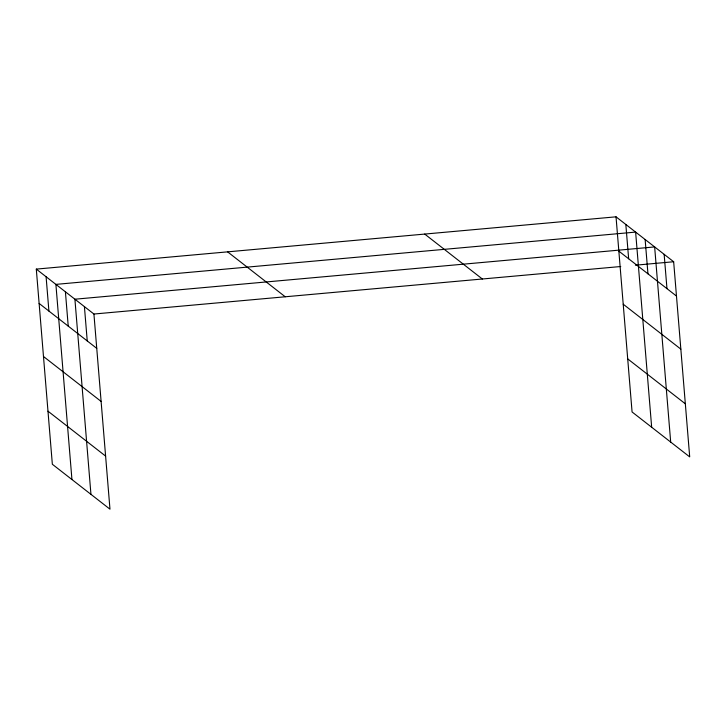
<?xml version="1.0" encoding="UTF-8"?>
<svg xmlns="http://www.w3.org/2000/svg" width="726" height="726" viewBox="0 0 726 726"><rect width="100%" height="100%" fill="white"/><g stroke="black" fill="none" stroke-linecap="round" stroke-linejoin="round"><path stroke-width="1.09" d="M36.3 269.11L93.926 314.031L109.971 509.18L52.345 464.259L36.3 269.11L616.029 216.82L673.655 261.741L689.7 456.89L632.074 411.969L616.029 216.82M93.926 314.031L620.766 266.515M635.395 265.199L673.655 261.741M618.851 251.142L676.478 296.063M623.217 304.212L680.843 349.133M627.709 358.889L685.335 403.81M424.719 234.081L482.345 279.002M227.61 251.858L285.236 296.78M39.122 303.432L96.749 348.353M43.487 356.502L101.114 401.424M47.98 411.179L105.606 456.1M664.145 254.336L666.967 288.649M670.688 442.061L654.643 246.922L74.905 299.212L90.95 494.352M645.133 239.507L647.955 273.829M651.667 427.242L635.622 232.093L55.893 284.383L71.938 479.532M625.83 224.461L628.652 258.774M84.416 306.626L87.238 340.939M65.404 291.798L68.226 326.119M46.092 276.751L48.914 311.064"/></g></svg>
